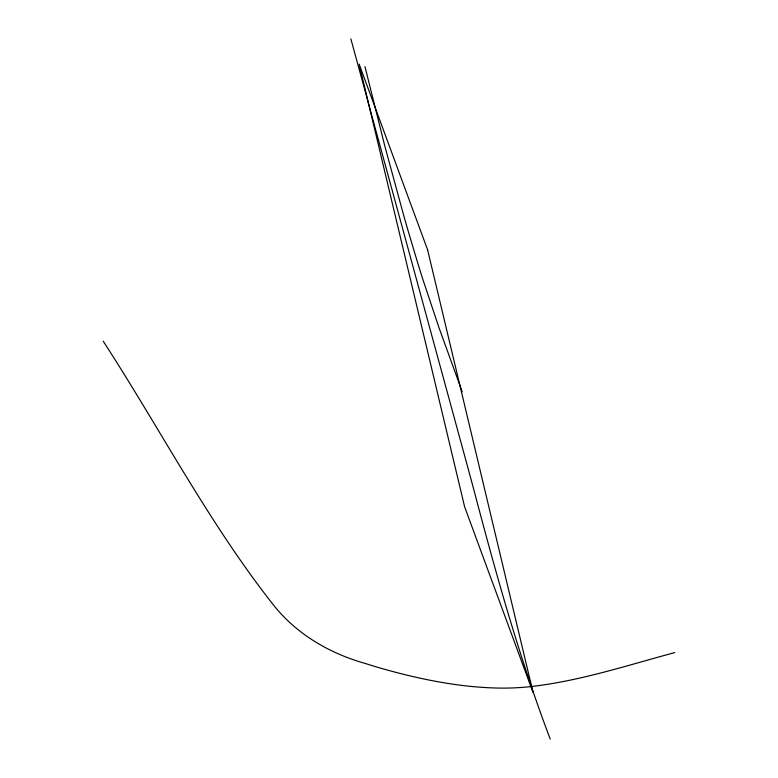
<?xml version="1.0" encoding="UTF-8"?>
<svg xmlns="http://www.w3.org/2000/svg" width="778" height="778" viewBox="0 0 778 778"><rect width="100%" height="100%" fill="white"/><g stroke="black" fill="none" stroke-linecap="round" stroke-linejoin="round"><path stroke-width="1.17" d="M674.769 652.577C626.027 665.705 577.597 681.791 527.153 686.984A232.457 188.315 -20.2 0 1 501.139 688.112C462.745 687.674 424.769 680.303 387.843 670.198A643.114 520.988 -20.2 0 1 365.242 663.459C329.969 653.549 297.07 634.449 273.953 605.624C208.893 523.147 160.278 429.116 103.231 341.211M462.22 391.791L438.928 327.528L422.522 278.378A141.47 8.013 74.3 0 1 417.173 261.136L409.238 234.616A152.313 8.626 74.3 0 1 403.84 215.953L384.75 145.836L364.97 66.616M550.24 739.1C519.412 657.955 496.082 574.281 474.016 490.412A677.123 38.355 74.3 0 0 469.367 473.15L350.868 38.9M427.599 249.806L359.154 64.127L464.622 506.828L533.066 692.508L427.599 249.806"/></g></svg>
